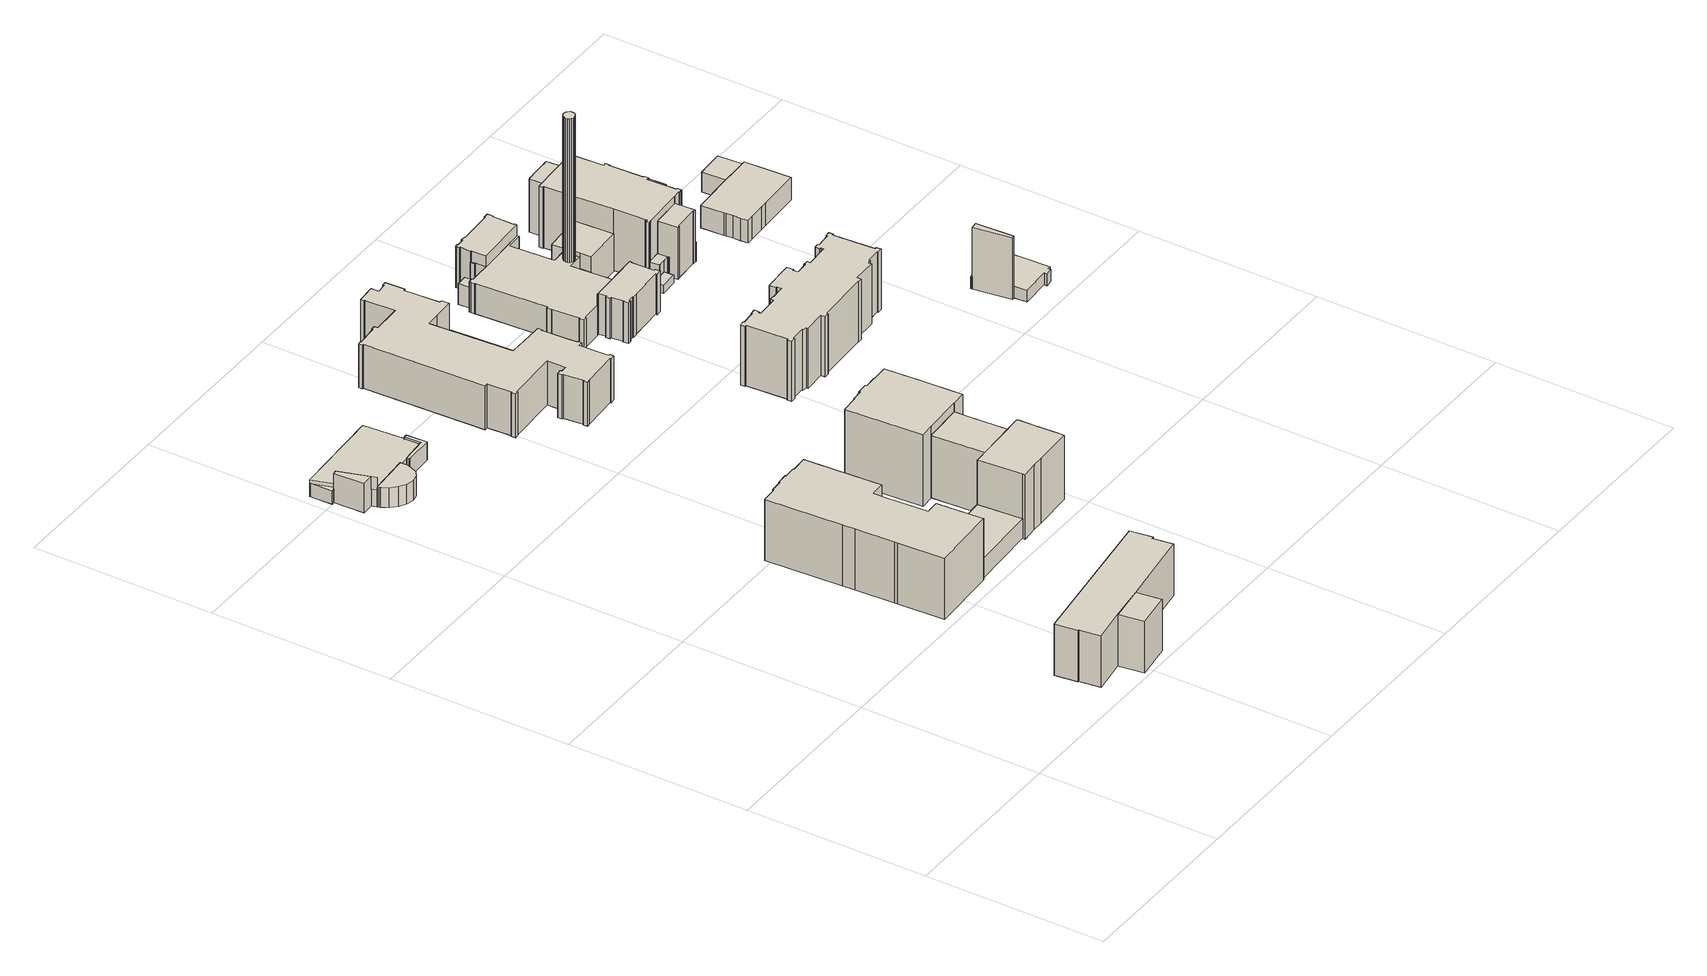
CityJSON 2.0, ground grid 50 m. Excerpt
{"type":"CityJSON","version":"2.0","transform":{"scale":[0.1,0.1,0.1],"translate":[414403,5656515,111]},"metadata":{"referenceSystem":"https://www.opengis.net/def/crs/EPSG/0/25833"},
"CityObjects":{
"building1":{"type":"Building","attributes":{"name":"Amt für Schulen","Gemeindeschluessel":14612000,"Geometrietyp2DReferenz":"3000","function":"31001_3010","roofType":"9999"},"children":["building1-1","building1-2"]},
"building1-1":{"type":"BuildingPart","attributes":{"Dachtyp_tdc":"tdcPolyFlatRoof","Dachneigung":0,"QualitaetDacherkennung":85,"Geometrietyp2DReferenz":"3000","measuredHeight":14.85,"roofType":"1000"},"parents":["building1"],"geometry":[{"type":"Solid","lod":"1","boundaries":[[[[0,1,2,3,4,5,6,7,8,9]],[[10,11,12,13,14,15,16,17,18,19]],[[9,11,10,0]],[[8,12,11,9]],[[7,13,12,8]],[[6,14,13,7]],[[5,15,14,6]],[[4,16,15,5]],[[3,17,16,4]],[[2,18,17,3]],[[1,19,18,2]],[[0,10,19,1]]]]}]},
"building1-2":{"type":"BuildingPart","attributes":{"Dachtyp_tdc":"tdcPolyFlatRoof","Dachneigung":0,"QualitaetDacherkennung":78,"Geometrietyp2DReferenz":"3000","measuredHeight":14.9,"roofType":"1000"},"parents":["building1"],"geometry":[{"type":"Solid","lod":"1","boundaries":[[[[1,0,20,21]],[[19,22,23,10]],[[21,22,19,1]],[[20,23,22,21]],[[0,10,23,20]],[[1,19,10,0]]]]}]},
"building2":{"type":"Building","attributes":{"name":"Universitätsklinikum Carl Gustav Carus Dresden","Dachtyp_tdc":"tdcFreeFormRoof","Gemeindeschluessel":14612000,"Dachneigung":1.5,"QualitaetDacherkennung":22,"Geometrietyp2DReferenz":"3000","measuredHeight":20.59,"function":"31001_3051","roofType":"5000"},"geometry":[{"type":"Solid","lod":"1","boundaries":[[[[24,25,26,27,28,29,30,31,32,33,34,35,36,37,38,39,40,41,42,43,44,45,46]],[[47,48,49,50,51,52,53,54,55,56,57,58,59,60,61,62,63,64,65,66,67,68,69]],[[46,48,47,24]],[[45,49,48,46]],[[44,50,49,45]],[[43,51,50,44]],[[42,52,51,43]],[[41,53,52,42]],[[40,54,53,41]],[[39,55,54,40]],[[38,56,55,39]],[[37,57,56,38]],[[36,58,57,37]],[[35,59,58,36]],[[34,60,59,35]],[[33,61,60,34]],[[32,62,61,33]],[[31,63,62,32]],[[30,64,63,31]],[[29,65,64,30]],[[28,66,65,29]],[[27,67,66,28]],[[26,68,67,27]],[[25,69,68,26]],[[24,47,69,25]]]]}]},
"building3":{"type":"Building","attributes":{"name":"Universitätsklinikum Carl Gustav Carus Dresden","Gemeindeschluessel":14612000,"Geometrietyp2DReferenz":"3000","function":"31001_3051","roofType":"9999"},"children":["building3-1","building3-2","building3-3","building3-4","building3-5"]},
"building3-1":{"type":"BuildingPart","attributes":{"Dachtyp_tdc":"tdcPolyFlatRoof","Dachneigung":0,"QualitaetDacherkennung":30,"Geometrietyp2DReferenz":"3000","measuredHeight":5.28,"roofType":"1000"},"parents":["building3"],"geometry":[{"type":"Solid","lod":"1","boundaries":[[[[70,71,72,73,74,75,76]],[[77,78,79,80,81,82,83]],[[76,78,77,70]],[[75,79,78,76]],[[74,80,79,75]],[[73,81,80,74]],[[72,82,81,73]],[[71,83,82,72]],[[70,77,83,71]]]]}]},
"building3-2":{"type":"BuildingPart","attributes":{"Dachtyp_tdc":"tdcGableRoof","Dachneigung":45.27,"QualitaetDacherkennung":12,"Geometrietyp2DReferenz":"3000","measuredHeight":9.12,"roofType":"3100"},"parents":["building3"],"geometry":[{"type":"Solid","lod":"1","boundaries":[[[[84,85,86,87,88,89,90]],[[91,81,80,79,92,93,94]],[[90,81,91,84]],[[89,80,81,90]],[[88,79,80,89]],[[87,92,79,88]],[[86,93,92,87]],[[85,94,93,86]],[[84,91,94,85]]]]}]},
"building3-3":{"type":"BuildingPart","attributes":{"Dachtyp_tdc":"tdcPolyFlatRoof","Dachneigung":0,"QualitaetDacherkennung":29,"Geometrietyp2DReferenz":"3000","measuredHeight":3.87,"roofType":"1000"},"parents":["building3"],"geometry":[{"type":"Solid","lod":"1","boundaries":[[[[95,96,97,98]],[[99,94,100,101]],[[98,94,99,95]],[[97,100,94,98]],[[96,101,100,97]],[[95,99,101,96]]]]}]},
"building3-4":{"type":"BuildingPart","attributes":{"Dachtyp_tdc":"tdcPolyFlatRoof","Dachneigung":0,"QualitaetDacherkennung":91,"Geometrietyp2DReferenz":"3000","measuredHeight":8.49,"roofType":"1000"},"parents":["building3"],"geometry":[{"type":"Solid","lod":"1","boundaries":[[[[102,103,104,105,106]],[[107,108,101,100,93]],[[106,107,93,102]],[[105,108,107,106]],[[104,101,108,105]],[[103,100,101,104]],[[102,93,100,103]]]]}]},
"building3-5":{"type":"BuildingPart","attributes":{"Dachtyp_tdc":"tdcPolyFlatRoof","Dachneigung":0,"QualitaetDacherkennung":34,"Geometrietyp2DReferenz":"3000","measuredHeight":5.68,"roofType":"1000"},"parents":["building3"],"geometry":[{"type":"Solid","lod":"1","boundaries":[[[[109,110,111,112,113,114,115,116,117,118,119,120]],[[121,122,123,124,125,126,93,92,127,128,129,130]],[[120,122,121,109]],[[119,123,122,120]],[[118,124,123,119]],[[117,125,124,118]],[[116,126,125,117]],[[115,93,126,116]],[[114,92,93,115]],[[113,127,92,114]],[[112,128,127,113]],[[111,129,128,112]],[[110,130,129,111]],[[109,121,130,110]]]]}]},
"building4":{"type":"Building","attributes":{"name":"Universitätsklinikum Carl Gustav Carus Dresden","Dachtyp_tdc":"tdcPolyFlatRoof","Gemeindeschluessel":14612000,"Dachneigung":0,"QualitaetDacherkennung":75,"Geometrietyp2DReferenz":"3000","measuredHeight":5.62,"function":"31001_3051","roofType":"1000"},"geometry":[{"type":"Solid","lod":"1","boundaries":[[[[131,132,133,134,135]],[[136,137,138,139,140]],[[135,137,136,131]],[[134,138,137,135]],[[133,139,138,134]],[[132,140,139,133]],[[131,136,140,132]]]]}]},
"building5":{"type":"Building","attributes":{"name":"Universitätsklinikum Carl Gustav Carus Dresden","Gemeindeschluessel":14612000,"Geometrietyp2DReferenz":"3000","function":"31001_3051","roofType":"9999"},"children":["building5-1","building5-2","building5-3"]},
"building5-1":{"type":"BuildingPart","attributes":{"Dachtyp_tdc":"tdcHipRoof","Dachneigung":49.66,"QualitaetDacherkennung":72,"Geometrietyp2DReferenz":"3000","measuredHeight":22.41,"roofType":"3200"},"parents":["building5"],"geometry":[{"type":"Solid","lod":"1","boundaries":[[[[141,142,143,144,145,146,147,148,149,150,151,152,153,154,155]],[[156,157,158,159,160,161,162,163,164,165,166,167,168,169,170]],[[155,156,170,141]],[[154,157,156,155]],[[153,158,157,154]],[[152,159,158,153]],[[151,160,159,152]],[[150,161,160,151]],[[149,162,161,150]],[[148,163,162,149]],[[147,164,163,148]],[[146,165,164,147]],[[145,166,165,146]],[[144,167,166,145]],[[143,168,167,144]],[[142,169,168,143]],[[141,170,169,142]]]]}]},
"building5-2":{"type":"BuildingPart","attributes":{"Dachtyp_tdc":"tdcGableRoof","Dachneigung":48.52,"QualitaetDacherkennung":73,"Geometrietyp2DReferenz":"3000","measuredHeight":21.31,"roofType":"3100"},"parents":["building5"],"geometry":[{"type":"Solid","lod":"1","boundaries":[[[[171,172,173,174,175,176,177]],[[178,179,180,156,170,181,182]],[[177,179,178,171]],[[176,180,179,177]],[[175,156,180,176]],[[174,170,156,175]],[[173,181,170,174]],[[172,182,181,173]],[[171,178,182,172]]]]}]},
"building5-3":{"type":"BuildingPart","attributes":{"Dachtyp_tdc":"tdcHipRoof","Dachneigung":36.15,"QualitaetDacherkennung":71,"Geometrietyp2DReferenz":"3000","measuredHeight":24.5,"roofType":"3200"},"parents":["building5"],"geometry":[{"type":"Solid","lod":"1","boundaries":[[[[183,184,185,186,187,188,189,190,191,192,193,194,195,196,197,198,199]],[[200,178,182,181,201,202,203,204,205,206,207,208,209,210,211,212,213]],[[199,178,200,183]],[[198,182,178,199]],[[197,181,182,198]],[[196,201,181,197]],[[195,202,201,196]],[[194,203,202,195]],[[193,204,203,194]],[[192,205,204,193]],[[191,206,205,192]],[[190,207,206,191]],[[189,208,207,190]],[[188,209,208,189]],[[187,210,209,188]],[[186,211,210,187]],[[185,212,211,186]],[[184,213,212,185]],[[183,200,213,184]]]]}]},
"building6":{"type":"Building","attributes":{"name":"Universitätsklinikum Carl Gustav Carus Dresden","Dachtyp_tdc":"tdcFreeFormRoof","Gemeindeschluessel":14612000,"Dachneigung":10.01,"QualitaetDacherkennung":11,"Geometrietyp2DReferenz":"3000","measuredHeight":15.69,"function":"31001_3051","roofType":"5000"},"geometry":[{"type":"Solid","lod":"1","boundaries":[[[[214,215,216,217,218,219,220,221,222,223,224,225,226,227,228,229,230,231,232,233,234,235,236,237,238,239,240,241,242,243,244,245,246,247,248,249,250,251,252,253,254,255,256,257,258,259,260,261,262,263,264,265,266,267,268,269,270,271,272,273,274]],[[275,276,277,278,279,280,281,282,283,284,285,286,287,288,289,290,291,292,293,294,295,296,297,298,299,300,301,302,303,304,305,306,307,308,309,310,311,312,313,314,315,316,317,318,319,320,321,322,323,324,325,326,327,328,329,330,331,332,333,334,335]],[[274,276,275,214]],[[273,277,276,274]],[[272,278,277,273]],[[271,279,278,272]],[[270,280,279,271]],[[269,281,280,270]],[[268,282,281,269]],[[267,283,282,268]],[[266,284,283,267]],[[265,285,284,266]],[[264,286,285,265]],[[263,287,286,264]],[[262,288,287,263]],[[261,289,288,262]],[[260,290,289,261]],[[259,291,290,260]],[[258,292,291,259]],[[257,293,292,258]],[[256,294,293,257]],[[255,295,294,256]],[[254,296,295,255]],[[253,297,296,254]],[[252,298,297,253]],[[251,299,298,252]],[[250,300,299,251]],[[249,301,300,250]],[[248,302,301,249]],[[247,303,302,248]],[[246,304,303,247]],[[245,305,304,246]],[[244,306,305,245]],[[243,307,306,244]],[[242,308,307,243]],[[241,309,308,242]],[[240,310,309,241]],[[239,311,310,240]],[[238,312,311,239]],[[237,313,312,238]],[[236,314,313,237]],[[235,315,314,236]],[[234,316,315,235]],[[233,317,316,234]],[[232,318,317,233]],[[231,319,318,232]],[[230,320,319,231]],[[229,321,320,230]],[[228,322,321,229]],[[227,323,322,228]],[[226,324,323,227]],[[225,325,324,226]],[[224,326,325,225]],[[223,327,326,224]],[[222,328,327,223]],[[221,329,328,222]],[[220,330,329,221]],[[219,331,330,220]],[[218,332,331,219]],[[217,333,332,218]],[[216,334,333,217]],[[215,335,334,216]],[[214,275,335,215]]]]}]},
"building7":{"type":"Building","attributes":{"name":"Universitätsklinikum Carl Gustav Carus Dresden","Dachtyp_tdc":"tdcPolyFlatRoof","Gemeindeschluessel":14612000,"Dachneigung":4.24,"QualitaetDacherkennung":76,"Geometrietyp2DReferenz":"3000","measuredHeight":5.25,"function":"31001_3051","roofType":"2100"},"geometry":[{"type":"Solid","lod":"1","boundaries":[[[[336,337,338,339]],[[340,341,342,343]],[[339,341,340,336]],[[338,342,341,339]],[[337,343,342,338]],[[336,340,343,337]]]]}]},
"building8":{"type":"Building","attributes":{"name":"Universitätsklinikum Carl Gustav Carus Dresden","Dachtyp_tdc":"tdcPolyFlatRoof","Gemeindeschluessel":14612000,"Dachneigung":0,"QualitaetDacherkennung":100,"Geometrietyp2DReferenz":"3000","measuredHeight":6,"function":"31001_3051","roofType":"1000"},"geometry":[{"type":"Solid","lod":"1","boundaries":[[[[344,345,346,347,348,349]],[[350,351,352,353,354,355]],[[349,351,350,344]],[[348,352,351,349]],[[347,353,352,348]],[[346,354,353,347]],[[345,355,354,346]],[[344,350,355,345]]]]}]},
"building9":{"type":"Building","attributes":{"name":"Universitätsklinikum Carl Gustav Carus Dresden","Gemeindeschluessel":14612000,"QualitaetDacherkennung":100,"Geometrietyp2DReferenz":"3000","function":"31001_3051","roofType":"9999"},"children":["building9-1","building9-2","building9-3"]},
"building9-1":{"type":"BuildingPart","attributes":{"Dachtyp_tdc":"tdcHipRoof","Dachneigung":43.38,"QualitaetDacherkennung":100,"Geometrietyp2DReferenz":"3000","measuredHeight":13.9,"roofType":"3200"},"parents":["building9"],"geometry":[{"type":"Solid","lod":"1","boundaries":[[[[356,357,358,359,360,361,362,363,364,365,366,367,368,369,370,371,372,373,374,375,376,377,378,379,380,381,382,383]],[[384,385,386,387,388,389,390,391,392,393,394,395,396,397,398,399,400,401,402,403,404,405,406,407,408,409,410,411]],[[383,385,384,356]],[[382,386,385,383]],[[381,387,386,382]],[[380,388,387,381]],[[379,389,388,380]],[[378,390,389,379]],[[377,391,390,378]],[[376,392,391,377]],[[375,393,392,376]],[[374,394,393,375]],[[373,395,394,374]],[[372,396,395,373]],[[371,397,396,372]],[[370,398,397,371]],[[369,399,398,370]],[[368,400,399,369]],[[367,401,400,368]],[[366,402,401,367]],[[365,403,402,366]],[[364,404,403,365]],[[363,405,404,364]],[[362,406,405,363]],[[361,407,406,362]],[[360,408,407,361]],[[359,409,408,360]],[[358,410,409,359]],[[357,411,410,358]],[[356,384,411,357]]]]}]},
"building9-2":{"type":"BuildingPart","attributes":{"Dachtyp_tdc":"tdcHipRoof","Dachneigung":43.38,"QualitaetDacherkennung":100,"Geometrietyp2DReferenz":"3000","measuredHeight":13.96,"roofType":"3200"},"parents":["building9"],"geometry":[{"type":"Solid","lod":"1","boundaries":[[[[412,413,414,415,416,417,418,419,420,421,422,423,424,425,426,427,428,429,430,431,432,433,434]],[[435,436,437,438,439,440,441,442,443,444,445,446,447,448,449,450,451,452,453,454,455,456,457]],[[434,436,435,412]],[[433,437,436,434]],[[432,438,437,433]],[[431,439,438,432]],[[430,440,439,431]],[[429,441,440,430]],[[428,442,441,429]],[[427,443,442,428]],[[426,444,443,427]],[[425,445,444,426]],[[424,446,445,425]],[[423,447,446,424]],[[422,448,447,423]],[[421,449,448,422]],[[420,450,449,421]],[[419,451,450,420]],[[418,452,451,419]],[[417,453,452,418]],[[416,454,453,417]],[[415,455,454,416]],[[414,456,455,415]],[[413,457,456,414]],[[412,435,457,413]]]]}]},
"building9-3":{"type":"BuildingPart","attributes":{"Dachtyp_tdc":"tdcHipRoof","Dachneigung":31.12,"QualitaetDacherkennung":100,"Geometrietyp2DReferenz":"3000","measuredHeight":12.82,"roofType":"3200"},"parents":["building9"],"geometry":[{"type":"Solid","lod":"1","boundaries":[[[[458,459,460,461,462,463,464,465,466,467,468,469,470,471,472,473,474,475,476,477,478,479,480,481,482,483,484,485,486,487,488,489,490,491,492,493,494,495,496,497,498]],[[499,500,501,502,503,504,505,506,507,508,509,510,511,512,513,514,515,516,517,518,519,520,521,522,523,524,525,526,527,528,529,530,531,532,533,452,451,450,534,449,535]],[[498,500,499,458]],[[497,501,500,498]],[[496,502,501,497]],[[495,503,502,496]],[[494,504,503,495]],[[493,505,504,494]],[[492,506,505,493]],[[491,507,506,492]],[[490,508,507,491]],[[489,509,508,490]],[[488,510,509,489]],[[487,511,510,488]],[[486,512,511,487]],[[485,513,512,486]],[[484,514,513,485]],[[483,515,514,484]],[[482,516,515,483]],[[481,517,516,482]],[[480,518,517,481]],[[479,519,518,480]],[[478,520,519,479]],[[477,521,520,478]],[[476,522,521,477]],[[475,523,522,476]],[[474,524,523,475]],[[473,525,524,474]],[[472,526,525,473]],[[471,527,526,472]],[[470,528,527,471]],[[469,529,528,470]],[[468,530,529,469]],[[467,531,530,468]],[[466,532,531,467]],[[465,533,532,466]],[[464,452,533,465]],[[463,451,452,464]],[[462,450,451,463]],[[461,534,450,462]],[[460,449,534,461]],[[459,535,449,460]],[[458,499,535,459]]]]}]},
"building10":{"type":"Building","attributes":{"name":"Universitätsklinikum Carl Gustav Carus Dresden","Dachtyp_tdc":"tdcFreeFormRoof","Gemeindeschluessel":14612000,"Dachneigung":23.61,"QualitaetDacherkennung":19,"Geometrietyp2DReferenz":"3000","measuredHeight":21.51,"function":"31001_3051","roofType":"5000"},"geometry":[{"type":"Solid","lod":"1","boundaries":[[[[536,537,538,539,540,541,542,543,544,545,546,547,548,549,550,551,552,553,554,555,556,557,558,559,560,561,562,563,564,565,566,567,568,569,570,571,572,573,574,575,576,577,578,579,580,581,582,583,584,585,586,587,588,589,590,591,592,593,594,595,596,597,598,599]],[[600,601,602,603,604,605,606,607,608,609,610,611,612,613,614,615,616,617,618,619,620,621,622,623,624,625,626,627,628,629,630,631,632,633,634,635,636,637,638,639,640,641,642,643,644,645,646,647,648,649,650,651,652,653,654,655,656,657,658,659,660,661,662,663]],[[599,601,600,536]],[[598,602,601,599]],[[597,603,602,598]],[[596,604,603,597]],[[595,605,604,596]],[[594,606,605,595]],[[593,607,606,594]],[[592,608,607,593]],[[591,609,608,592]],[[590,610,609,591]],[[589,611,610,590]],[[588,612,611,589]],[[587,613,612,588]],[[586,614,613,587]],[[585,615,614,586]],[[584,616,615,585]],[[583,617,616,584]],[[582,618,617,583]],[[581,619,618,582]],[[580,620,619,581]],[[579,621,620,580]],[[578,622,621,579]],[[577,623,622,578]],[[576,624,623,577]],[[575,625,624,576]],[[574,626,625,575]],[[573,627,626,574]],[[572,628,627,573]],[[571,629,628,572]],[[570,630,629,571]],[[569,631,630,570]],[[568,632,631,569]],[[567,633,632,568]],[[566,634,633,567]],[[565,635,634,566]],[[564,636,635,565]],[[563,637,636,564]],[[562,638,637,563]],[[561,639,638,562]],[[560,640,639,561]],[[559,641,640,560]],[[558,642,641,559]],[[557,643,642,558]],[[556,644,643,557]],[[555,645,644,556]],[[554,646,645,555]],[[553,647,646,554]],[[552,648,647,553]],[[551,649,648,552]],[[550,650,649,551]],[[549,651,650,550]],[[548,652,651,549]],[[547,653,652,548]],[[546,654,653,547]],[[545,655,654,546]],[[544,656,655,545]],[[543,657,656,544]],[[542,658,657,543]],[[541,659,658,542]],[[540,660,659,541]],[[539,661,660,540]],[[538,662,661,539]],[[537,663,662,538]],[[536,600,663,537]]]]}]},
"building11":{"type":"Building","attributes":{"name":"Universitätsklinikum Carl Gustav Carus Dresden","Gemeindeschluessel":14612000,"QualitaetDacherkennung":100,"Geometrietyp2DReferenz":"3000","function":"31001_3051","roofType":"9999"},"children":["building11-1","building11-2"]},
"building11-1":{"type":"BuildingPart","attributes":{"Dachtyp_tdc":"tdcLeanToRoof","Dachneigung":0,"QualitaetDacherkennung":100,"Geometrietyp2DReferenz":"3000","measuredHeight":5.08,"roofType":"2100"},"parents":["building11"],"geometry":[{"type":"Solid","lod":"1","boundaries":[[[[664,665,666,667]],[[668,669,670,671]],[[667,669,668,664]],[[666,670,669,667]],[[665,671,670,666]],[[664,668,671,665]]]]}]},
"building11-2":{"type":"BuildingPart","attributes":{"Dachtyp_tdc":"tdcPolyFlatRoof","Dachneigung":0,"QualitaetDacherkennung":100,"Geometrietyp2DReferenz":"3000","measuredHeight":44.06,"roofType":"1000"},"parents":["building11"],"geometry":[{"type":"Solid","lod":"1","boundaries":[[[[672,673,674,675,676,677,678,679,680,681,682,683,684,685,686,687,688,689]],[[690,691,692,693,694,695,696,697,698,699,700,701,702,703,704,705,706,707]],[[689,691,690,672]],[[688,692,691,689]],[[687,693,692,688]],[[686,694,693,687]],[[685,695,694,686]],[[684,696,695,685]],[[683,697,696,684]],[[682,698,697,683]],[[681,699,698,682]],[[680,700,699,681]],[[679,701,700,680]],[[678,702,701,679]],[[677,703,702,678]],[[676,704,703,677]],[[675,705,704,676]],[[674,706,705,675]],[[673,707,706,674]],[[672,690,707,673]]]]}]},
"building12":{"type":"Building","attributes":{"name":"Universitätsklinikum Carl Gustav Carus Dresden","Dachtyp_tdc":"tdcGableRoof","Gemeindeschluessel":14612000,"Dachneigung":14.07,"QualitaetDacherkennung":100,"Geometrietyp2DReferenz":"3000","measuredHeight":11.62,"function":"31001_3051","roofType":"3100"},"geometry":[{"type":"Solid","lod":"1","boundaries":[[[[708,709,710,711,712,713,714,715]],[[716,717,718,719,720,721,722,723]],[[715,717,716,708]],[[714,718,717,715]],[[713,719,718,714]],[[712,720,719,713]],[[711,721,720,712]],[[710,722,721,711]],[[709,723,722,710]],[[708,716,723,709]]]]}]},
"building13":{"type":"Building","attributes":{"name":"Universitätsklinikum Carl Gustav Carus Dresden","Dachtyp_tdc":"tdcPolyFlatRoof","Gemeindeschluessel":14612000,"Dachneigung":0,"QualitaetDacherkennung":100,"Geometrietyp2DReferenz":"3000","measuredHeight":2.39,"function":"31001_3051","roofType":"1000"},"geometry":[{"type":"Solid","lod":"1","boundaries":[[[[724,725,726,727,728,729,730,731,732,733]],[[734,735,736,737,738,739,740,741,742,743]],[[733,735,734,724]],[[732,736,735,733]],[[731,737,736,732]],[[730,738,737,731]],[[729,739,738,730]],[[728,740,739,729]],[[727,741,740,728]],[[726,742,741,727]],[[725,743,742,726]],[[724,734,743,725]]]]}]},
"building14":{"type":"Building","attributes":{"name":"Universitätsklinikum Carl Gustav Carus Dresden","Gemeindeschluessel":14612000,"QualitaetDacherkennung":100,"Geometrietyp2DReferenz":"3000","function":"31001_3051","roofType":"9999"},"children":["building14-1","building14-2","building14-3","building14-4","building14-5"]},
"building14-1":{"type":"BuildingPart","attributes":{"Dachtyp_tdc":"tdcHipAndGableRoof","Dachneigung":49.41,"QualitaetDacherkennung":100,"Geometrietyp2DReferenz":"3000","measuredHeight":17.63,"roofType":"5000"},"parents":["building14"],"geometry":[{"type":"Solid","lod":"1","boundaries":[[[[744,745,746,747,748,749,750,751,752,753]],[[754,755,756,757,758,759,760,761,762,763]],[[753,755,754,744]],[[752,756,755,753]],[[751,757,756,752]],[[750,758,757,751]],[[749,759,758,750]],[[748,760,759,749]],[[747,761,760,748]],[[746,762,761,747]],[[745,763,762,746]],[[744,754,763,745]]]]}]},
"building14-2":{"type":"BuildingPart","attributes":{"Dachtyp_tdc":"tdcHipRoof","Dachneigung":34.63,"QualitaetDacherkennung":100,"Geometrietyp2DReferenz":"3000","measuredHeight":20.46,"roofType":"3200"},"parents":["building14"],"geometry":[{"type":"Solid","lod":"1","boundaries":[[[[764,765,766,767,768,769,770,771,772,773,774,775,776,777,778,779,780,781,782,783,784,785,786,787,788,789,790,791,792,793,794,795,796,797,798,799]],[[800,801,802,803,804,805,806,807,808,809,810,811,812,813,814,815,816,817,818,819,820,821,822,823,824,825,826,827,828,829,830,831,832,833,834,835]],[[798,801,800,799]],[[797,802,801,798]],[[796,803,802,797]],[[795,804,803,796]],[[794,805,804,795]],[[793,806,805,794]],[[792,807,806,793]],[[791,808,807,792]],[[790,809,808,791]],[[789,810,809,790]],[[788,811,810,789]],[[787,812,811,788]],[[786,813,812,787]],[[785,814,813,786]],[[784,815,814,785]],[[783,816,815,784]],[[782,817,816,783]],[[781,818,817,782]],[[780,819,818,781]],[[779,820,819,780]],[[778,821,820,779]],[[777,822,821,778]],[[776,823,822,777]],[[775,824,823,776]],[[774,825,824,775]],[[773,826,825,774]],[[772,827,826,773]],[[771,828,827,772]],[[770,829,828,771]],[[769,830,829,770]],[[768,831,830,769]],[[767,832,831,768]],[[766,833,832,767]],[[765,834,833,766]],[[764,835,834,765]],[[799,800,835,764]]]]}]},
"building14-3":{"type":"BuildingPart","attributes":{"Dachtyp_tdc":"tdcHipAndGableRoof","Dachneigung":49.03,"QualitaetDacherkennung":100,"Geometrietyp2DReferenz":"3000","measuredHeight":17.3,"roofType":"5000"},"parents":["building14"],"geometry":[{"type":"Solid","lod":"1","boundaries":[[[[836,837,838,839,840,841,842,843]],[[844,845,846,847,848,849,850,851]],[[843,845,844,836]],[[842,846,845,843]],[[841,847,846,842]],[[840,848,847,841]],[[839,849,848,840]],[[838,850,849,839]],[[837,851,850,838]],[[836,844,851,837]]]]}]},
"building14-4":{"type":"BuildingPart","attributes":{"Dachtyp_tdc":"tdcLeanToRoof","Dachneigung":0,"QualitaetDacherkennung":100,"Geometrietyp2DReferenz":"3000","measuredHeight":5.61,"roofType":"2100"},"parents":["building14"],"geometry":[{"type":"Solid","lod":"1","boundaries":[[[[852,853,854,855,856,857,858,859,860,861]],[[862,863,864,865,866,736,867,735,868,869]],[[861,863,862,852]],[[860,864,863,861]],[[859,865,864,860]],[[858,866,865,859]],[[857,736,866,858]],[[856,867,736,857]],[[855,735,867,856]],[[854,868,735,855]],[[853,869,868,854]],[[852,862,869,853]]]]}]},
"building14-5":{"type":"BuildingPart","attributes":{"Dachtyp_tdc":"tdcLeanToRoof","Dachneigung":0,"QualitaetDacherkennung":100,"Geometrietyp2DReferenz":"3000","measuredHeight":5.68,"roofType":"2100"},"parents":["building14"],"geometry":[{"type":"Solid","lod":"1","boundaries":[[[[870,871,872,873,874,875]],[[851,876,877,878,879,844]],[[875,876,851,870]],[[874,877,876,875]],[[873,878,877,874]],[[872,879,878,873]],[[871,844,879,872]],[[870,851,844,871]]]]}]},
"building15":{"type":"Building","attributes":{"name":"Universitätsklinikum Carl Gustav Carus Dresden","Gemeindeschluessel":14612000,"Geometrietyp2DReferenz":"3000","function":"31001_9998","roofType":"9999"},"children":["building15-1","building15-2","building15-3"]},
"building15-1":{"type":"BuildingPart","attributes":{"Dachtyp_tdc":"tdcPolyFlatRoof","Dachneigung":38.11,"QualitaetDacherkennung":26,"Geometrietyp2DReferenz":"3000","measuredHeight":3.98,"roofType":"2100"},"parents":["building15"],"geometry":[{"type":"Solid","lod":"1","boundaries":[[[[880,881,882,883]],[[884,885,886,887]],[[883,885,884,880]],[[882,886,885,883]],[[881,887,886,882]],[[880,884,887,881]]]]}]},
"building15-2":{"type":"BuildingPart","attributes":{"Dachtyp_tdc":"tdcPolyFlatRoof","Dachneigung":0,"QualitaetDacherkennung":1,"Geometrietyp2DReferenz":"3000","measuredHeight":3.41,"roofType":"1000"},"parents":["building15"],"geometry":[{"type":"Solid","lod":"1","boundaries":[[[[888,889,890,891,892,893,894,895,896,897]],[[898,899,900,901,902,903,904,905,885,906]],[[897,899,898,888]],[[896,900,899,897]],[[895,901,900,896]],[[894,902,901,895]],[[893,903,902,894]],[[892,904,903,893]],[[891,905,904,892]],[[890,885,905,891]],[[889,906,885,890]],[[888,898,906,889]]]]}]},
"building15-3":{"type":"BuildingPart","attributes":{"Dachtyp_tdc":"tdcFreeFormRoof","Dachneigung":72.44,"QualitaetDacherkennung":10,"Geometrietyp2DReferenz":"3000","measuredHeight":19.26,"roofType":"5000"},"parents":["building15"],"geometry":[{"type":"Solid","lod":"1","boundaries":[[[[907,908,909,910]],[[904,911,886,905]],[[910,911,904,907]],[[909,886,911,910]],[[908,905,886,909]],[[907,904,905,908]]]]}]},
"building16":{"type":"Building","attributes":{"name":"Universitätsklinikum Carl Gustav Carus Dresden","Dachtyp_tdc":"tdcHipRoof","Gemeindeschluessel":14612000,"Dachneigung":36.38,"QualitaetDacherkennung":94,"Geometrietyp2DReferenz":"3000","measuredHeight":5.93,"function":"31001_3051","roofType":"3200"},"geometry":[{"type":"Solid","lod":"1","boundaries":[[[[912,913,914,915]],[[916,917,918,919]],[[915,917,916,912]],[[914,918,917,915]],[[913,919,918,914]],[[912,916,919,913]]]]}]},
"building17":{"type":"Building","attributes":{"name":"Universitätsklinikum Carl Gustav Carus Dresden","Gemeindeschluessel":14612000,"Geometrietyp2DReferenz":"3000","function":"31001_3051","roofType":"9999"},"children":["building17-1","building17-2"]},
"building17-1":{"type":"BuildingPart","attributes":{"Dachtyp_tdc":"tdcGableRoof","Dachneigung":10.01,"QualitaetDacherkennung":84,"Geometrietyp2DReferenz":"3000","measuredHeight":7.1,"roofType":"3100"},"parents":["building17"],"geometry":[{"type":"Solid","lod":"1","boundaries":[[[[920,921,922,923,924,925,926,927,928,929,930,931,932,933]],[[934,935,936,937,938,939,940,941,942,943,944,945,946,947]],[[932,935,934,933]],[[931,936,935,932]],[[930,937,936,931]],[[929,938,937,930]],[[928,939,938,929]],[[927,940,939,928]],[[926,941,940,927]],[[925,942,941,926]],[[924,943,942,925]],[[923,944,943,924]],[[922,945,944,923]],[[921,946,945,922]],[[920,947,946,921]],[[933,934,947,920]]]]}]},
"building17-2":{"type":"BuildingPart","attributes":{"Dachtyp_tdc":"tdcGableRoof","Dachneigung":17.6,"QualitaetDacherkennung":84,"Geometrietyp2DReferenz":"3000","measuredHeight":7.08,"roofType":"3100"},"parents":["building17"],"geometry":[{"type":"Solid","lod":"1","boundaries":[[[[948,949,950,951,952,953,954]],[[955,934,956,957,958,959,935]],[[954,934,955,948]],[[953,956,934,954]],[[952,957,956,953]],[[951,958,957,952]],[[950,959,958,951]],[[949,935,959,950]],[[948,955,935,949]]]]}]}
},
"vertices":[
[461,74,162],[561,88,162],[776,118,162],[768,174,162],[774,174,162],[765,236,162],[349,180,162],[357,118,162],[359,118,162],[367,60,162],[461,74,13],[367,60,13],[359,118,13],[357,118,13],[349,180,13],[765,236,13],[774,174,13],[768,174,13],[776,118,13],[561,88,13],
[471,5,162],[570,19,162],[570,19,13],[471,5,13],
[477,1017,196],[446,1015,196],[446,1012,196],[414,1011,196],[414,1008,196],[369,1005,196],[380,794,196],[382,760,196],[388,653,196],[388,645,196],[395,517,196],[581,527,196],[581,533,196],[573,655,196],[536,653,196],[534,690,196],[529,767,196],[528,802,196],[568,804,196],[556,1016,196],[511,1013,196],[511,1016,196],[477,1014,196],[477,1017,19],[477,1014,19],[511,1016,19],[511,1013,19],[556,1016,19],[568,804,19],[528,802,19],[529,767,19],[534,690,19],[536,653,19],[573,655,19],[581,533,19],[581,527,19],[395,517,19],[388,645,19],[388,653,19],[382,760,19],[380,794,19],[369,1005,19],[414,1008,19],[414,1011,19],[446,1012,19],[446,1015,19],
[204,1894,74],[284,1898,74],[280,1954,74],[271,1953,74],[273,1908,74],[203,1903,74],[203,1896,74],[204,1894,21],[203,1896,21],[203,1903,21],[273,1908,21],[271,1953,21],[280,1954,21],[284,1898,21],
[264,2065,70],[8,2051,70],[59,1894,70],[173,1902,70],[203,1903,70],[273,1908,70],[271,1953,70],[264,2065,21],[173,1902,21],[59,1894,21],[8,2051,21],
[11,1989,60],[18,1990,60],[28,1990,60],[8,2051,60],[11,1989,21],[28,1990,21],[18,1990,21],
[59,1894,106],[28,1990,106],[18,1990,106],[22,1906,106],[54,1908,106],[54,1908,21],[22,1906,21],
[126,1836,78],[146,1840,78],[163,1852,78],[174,1883,78],[173,1895,78],[173,1902,78],[59,1894,78],[61,1889,78],[62,1886,78],[72,1869,78],[88,1852,78],[106,1841,78],[126,1836,21],[106,1841,21],[88,1852,21],[72,1869,21],[62,1886,21],[61,1889,21],[173,1895,21],[174,1883,21],[163,1852,21],[146,1840,21],
[573,655,71],[581,533,71],[780,544,71],[771,666,71],[575,655,71],[573,655,15],[575,655,15],[771,666,15],[780,544,15],[581,533,15],
[812,668,200],[774,666,200],[771,666,200],[780,544,200],[780,538,200],[826,541,200],[857,542,200],[967,548,200],[966,570,200],[964,608,200],[963,620,200],[963,629,200],[961,672,200],[960,676,200],[922,674,200],[922,674,14],[960,676,14],[961,672,14],[963,629,14],[963,620,14],[964,608,14],[966,570,14],[967,548,14],[857,542,14],[826,541,14],[780,538,14],[780,544,14],[771,666,14],[774,666,14],[812,668,14],
[914,821,195],[913,822,195],[804,816,195],[812,668,195],[922,674,195],[920,710,195],[915,789,195],[914,821,14],[915,789,14],[920,710,14],[804,816,14],[913,822,14],
[954,824,221],[953,840,221],[948,939,221],[942,1037,221],[896,1034,221],[895,1036,221],[861,1034,221],[860,1038,221],[830,1036,221],[831,1033,221],[800,1031,221],[800,1029,221],[752,1026,221],[763,813,221],[804,816,221],[913,822,221],[914,821,221],[954,824,14],[763,813,14],[752,1026,14],[800,1029,14],[800,1031,14],[831,1033,14],[830,1036,14],[860,1038,14],[861,1034,14],[895,1036,14],[896,1034,14],[942,1037,14],[948,939,14],[953,840,14],
[654,2270,148],[653,2291,148],[602,2288,148],[602,2278,148],[605,2278,148],[608,2194,148],[526,2191,148],[526,2201,148],[514,2200,148],[514,2197,148],[456,2193,148],[456,2195,148],[447,2194,148],[448,2183,148],[451,2183,148],[463,1849,148],[472,1850,148],[476,1783,148],[473,1783,148],[474,1771,148],[484,1771,148],[484,1773,148],[627,1780,148],[629,1730,148],[611,1729,148],[611,1733,148],[597,1732,148],[598,1719,148],[602,1719,148],[607,1664,148],[604,1664,148],[605,1653,148],[616,1654,148],[615,1654,148],[716,1660,148],[716,1658,148],[730,1659,148],[730,1670,148],[726,1670,148],[725,1687,148],[722,1751,148],[734,1752,148],[734,1763,148],[731,1763,148],[726,1859,148],[729,1859,148],[728,1872,148],[714,1871,148],[619,1871,148],[617,1905,148],[612,1996,148],[606,2098,148],[644,2100,148],[702,2103,148],[701,2124,148],[694,2124,148],[689,2222,148],[694,2223,148],[692,2276,148],[681,2276,148],[681,2272,148],[654,2270,21],[681,2272,21],[681,2276,21],[692,2276,21],[694,2223,21],[689,2222,21],[694,2124,21],[701,2124,21],[702,2103,21],[644,2100,21],[606,2098,21],[612,1996,21],[617,1905,21],[619,1871,21],[714,1871,21],[728,1872,21],[729,1859,21],[726,1859,21],[731,1763,21],[734,1763,21],[734,1752,21],[722,1751,21],[725,1687,21],[726,1670,21],[730,1670,21],[730,1659,21],[716,1658,21],[716,1660,21],[615,1654,21],[616,1654,21],[605,1653,21],[604,1664,21],[607,1664,21],[602,1719,21],[598,1719,21],[597,1732,21],[611,1733,21],[611,1729,21],[629,1730,21],[627,1780,21],[484,1773,21],[484,1771,21],[474,1771,21],[473,1783,21],[476,1783,21],[472,1850,21],[463,1849,21],[451,2183,21],[448,2183,21],[447,2194,21],[456,2195,21],[456,2193,21],[514,2197,21],[514,2200,21],[526,2201,21],[526,2191,21],[608,2194,21],[605,2278,21],[602,2278,21],[602,2288,21],[653,2291,21],
[606,2098,73],[619,1871,73],[714,1871,73],[702,2103,73],[606,2098,24],[702,2103,24],[714,1871,24],[619,1871,24],
[890,2139,84],[888,2179,84],[858,2177,84],[861,2141,84],[862,2141,84],[862,2138,84],[890,2139,24],[862,2138,24],[862,2141,24],[861,2141,24],[858,2177,24],[888,2179,24],
[1087,1838,139],[1087,1840,139],[1086,1843,139],[939,1835,139],[932,1835,139],[932,1834,139],[936,1835,139],[938,1813,139],[934,1812,139],[934,1811,139],[935,1800,139],[939,1800,139],[943,1767,139],[940,1767,139],[942,1753,139],[951,1754,139],[950,1758,139],[968,1759,139],[969,1756,139],[981,1757,139],[981,1759,139],[1078,1764,139],[1078,1760,139],[1093,1761,139],[1093,1764,139],[1092,1775,139],[1088,1775,139],[1085,1838,139],[1087,1838,22],[1085,1838,22],[1088,1775,22],[1092,1775,22],[1093,1764,22],[1093,1761,22],[1078,1760,22],[1078,1764,22],[981,1759,22],[981,1757,22],[969,1756,22],[968,1759,22],[950,1758,22],[951,1754,22],[942,1753,22],[940,1767,22],[943,1767,22],[939,1800,22],[935,1800,22],[934,1811,22],[934,1812,22],[938,1813,22],[936,1835,22],[932,1834,22],[932,1835,22],[939,1835,22],[1086,1843,22],[1087,1840,22],
[924,2221,140],[924,2223,140],[917,2223,140],[917,2220,140],[917,2211,140],[920,2211,140],[919,2181,140],[920,2181,140],[923,2140,140],[1069,2148,140],[1069,2152,140],[1069,2154,140],[1066,2154,140],[1067,2216,140],[1069,2216,140],[1068,2227,140],[1068,2230,140],[1054,2230,140],[1054,2227,140],[958,2223,140],[958,2225,140],[946,2225,140],[946,2221,140],[924,2221,21],[946,2221,21],[946,2225,21],[958,2225,21],[958,2223,21],[1054,2227,21],[1054,2230,21],[1068,2230,21],[1068,2227,21],[1069,2216,21],[1067,2216,21],[1066,2154,21],[1069,2154,21],[1069,2152,21],[1069,2148,21],[923,2140,21],[920,2181,21],[919,2181,21],[920,2211,21],[917,2211,21],[917,2220,21],[917,2223,21],[924,2223,21],
[1024,2139,109],[1069,2142,109],[1069,2148,109],[1023,2145,109],[923,2140,109],[920,2181,109],[919,2181,109],[916,2181,109],[917,2169,109],[920,2170,109],[921,2140,109],[890,2139,109],[862,2138,109],[862,2141,109],[861,2141,109],[849,2141,109],[849,2136,109],[849,2125,109],[851,2125,109],[861,1929,109],[856,1928,109],[857,1915,109],[859,1915,109],[865,1841,109],[862,1841,109],[863,1827,109],[873,1828,109],[873,1831,109],[932,1834,109],[932,1835,109],[1040,1841,109],[1086,1843,109],[1086,1852,109],[1073,1852,109],[1073,1849,109],[1039,1848,109],[1034,1942,109],[1032,1973,109],[1075,1976,109],[1072,2020,109],[1031,2018,109],[1024,2139,21],[1031,2018,21],[1072,2020,21],[1075,1976,21],[1032,1973,21],[1034,1942,21],[1039,1848,21],[1073,1849,21],[1073,1852,21],[1086,1852,21],[1086,1843,21],[1040,1841,21],[932,1835,21],[932,1834,21],[873,1831,21],[873,1828,21],[863,1827,21],[862,1841,21],[865,1841,21],[859,1915,21],[857,1915,21],[856,1928,21],[861,1929,21],[851,2125,21],[849,2125,21],[849,2136,21],[849,2141,21],[861,2141,21],[862,2141,21],[862,2138,21],[890,2139,21],[921,2140,21],[920,2170,21],[917,2169,21],[916,2181,21],[1023,2145,21],[1069,2142,21],
[970,1327,178],[971,1314,178],[985,1315,178],[985,1318,178],[1025,1320,178],[1024,1317,178],[1036,1315,178],[1036,1310,178],[1098,1314,178],[1099,1302,178],[1112,1303,178],[1112,1307,178],[1262,1314,178],[1262,1313,178],[1274,1313,178],[1274,1325,178],[1340,1326,178],[1339,1336,178],[1350,1337,178],[1350,1340,178],[1389,1342,178],[1389,1339,178],[1403,1340,178],[1402,1353,178],[1397,1353,178],[1390,1467,178],[1394,1468,178],[1393,1481,178],[1380,1480,178],[1380,1476,178],[1339,1473,178],[1339,1477,178],[1326,1476,178],[1326,1463,178],[1330,1463,178],[1330,1455,178],[1266,1451,178],[1266,1460,178],[1252,1460,178],[1253,1457,178],[1219,1455,178],[1218,1469,178],[1222,1469,178],[1220,1488,178],[1136,1483,178],[1137,1464,178],[1140,1464,178],[1141,1451,178],[1103,1449,178],[1103,1451,178],[1090,1450,178],[1090,1441,178],[1028,1438,178],[1028,1444,178],[1032,1444,178],[1031,1458,178],[1016,1457,178],[1016,1454,178],[977,1451,178],[977,1454,178],[963,1453,178],[963,1440,178],[967,1440,178],[974,1327,178],[970,1327,4],[974,1327,4],[967,1440,4],[963,1440,4],[963,1453,4],[977,1454,4],[977,1451,4],[1016,1454,4],[1016,1457,4],[1031,1458,4],[1032,1444,4],[1028,1444,4],[1028,1438,4],[1090,1441,4],[1090,1450,4],[1103,1451,4],[1103,1449,4],[1141,1451,4],[1140,1464,4],[1137,1464,4],[1136,1483,4],[1220,1488,4],[1222,1469,4],[1218,1469,4],[1219,1455,4],[1253,1457,4],[1252,1460,4],[1266,1460,4],[1266,1451,4],[1330,1455,4],[1330,1463,4],[1326,1463,4],[1326,1476,4],[1339,1477,4],[1339,1473,4],[1380,1476,4],[1380,1480,4],[1393,1481,4],[1394,1468,4],[1390,1467,4],[1397,1353,4],[1402,1353,4],[1403,1340,4],[1389,1339,4],[1389,1342,4],[1350,1340,4],[1350,1337,4],[1339,1336,4],[1340,1326,4],[1274,1325,4],[1274,1313,4],[1262,1313,4],[1262,1314,4],[1112,1307,4],[1112,1303,4],[1099,1302,4],[1098,1314,4],[1036,1310,4],[1036,1315,4],[1024,1317,4],[1025,1320,4],[985,1318,4],[985,1315,4],[971,1314,4],
[1076,1944,75],[1075,1976,75],[1032,1973,75],[1034,1942,75],[1076,1944,24],[1034,1942,24],[1032,1973,24],[1075,1976,24],
[1069,1987,524],[1070,1993,524],[1069,1998,524],[1066,2002,524],[1062,2006,524],[1057,2007,524],[1052,2007,524],[1047,2006,524],[1043,2002,524],[1041,1998,524],[1040,1993,524],[1041,1987,524],[1043,1983,524],[1047,1980,524],[1052,1978,524],[1057,1978,524],[1062,1980,524],[1066,1983,524],[1069,1987,84],[1066,1983,84],[1062,1980,84],[1057,1978,84],[1052,1978,84],[1047,1980,84],[1043,1983,84],[1041,1987,84],[1040,1993,84],[1041,1998,84],[1043,2002,84],[1047,2006,84],[1052,2007,84],[1057,2007,84],[1062,2006,84],[1066,2002,84],[1069,1998,84],[1070,1993,84],
[1075,1976,120],[1076,1944,120],[1185,1951,120],[1182,2004,120],[1179,2057,120],[1070,2051,120],[1072,2020,120],[1073,1997,120],[1075,1976,11],[1073,1997,11],[1072,2020,11],[1070,2051,11],[1179,2057,11],[1182,2004,11],[1185,1951,11],[1076,1944,11],
[1183,1859,45],[1190,1860,45],[1190,1865,45],[1168,1864,45],[1168,1852,45],[1156,1851,45],[1159,1794,45],[1208,1797,45],[1207,1823,45],[1186,1822,45],[1183,1859,22],[1186,1822,22],[1207,1823,22],[1208,1797,22],[1159,1794,22],[1156,1851,22],[1168,1852,22],[1168,1864,22],[1190,1865,22],[1190,1860,22],
[1205,2201,172],[1208,2153,172],[1290,2157,172],[1287,2205,172],[1279,2205,172],[1279,2204,172],[1267,2204,172],[1222,2202,172],[1222,2201,172],[1211,2201,172],[1205,2201,18],[1211,2201,18],[1222,2201,18],[1222,2202,18],[1267,2204,18],[1279,2204,18],[1279,2205,18],[1287,2205,18],[1290,2157,18],[1208,2153,18],
[1186,1850,191],[1192,1851,191],[1306,1857,191],[1307,1857,191],[1307,1858,191],[1327,1859,191],[1327,1858,191],[1327,1857,191],[1337,1858,191],[1338,1858,191],[1337,1870,191],[1336,1870,191],[1334,1870,191],[1330,1951,191],[1332,1951,191],[1338,1951,191],[1337,1962,191],[1334,1962,191],[1330,2056,191],[1333,2056,191],[1332,2069,191],[1326,2068,191],[1324,2068,191],[1319,2149,191],[1322,2150,191],[1321,2159,191],[1176,2151,191],[1171,2151,191],[1171,2140,191],[1174,2140,191],[1179,2057,191],[1185,1951,191],[1190,1865,191],[1190,1860,191],[1183,1859,191],[1184,1850,191],[1184,1850,14],[1183,1859,14],[1190,1860,14],[1190,1865,14],[1185,1951,14],[1179,2057,14],[1174,2140,14],[1171,2140,14],[1171,2151,14],[1176,2151,14],[1321,2159,14],[1322,2150,14],[1319,2149,14],[1324,2068,14],[1326,2068,14],[1332,2069,14],[1333,2056,14],[1330,2056,14],[1334,1962,14],[1337,1962,14],[1338,1951,14],[1332,1951,14],[1330,1951,14],[1334,1870,14],[1336,1870,14],[1337,1870,14],[1338,1858,14],[1337,1858,14],[1327,1857,14],[1327,1858,14],[1327,1859,14],[1307,1858,14],[1307,1857,14],[1306,1857,14],[1192,1851,14],[1186,1850,14],
[1309,1801,172],[1306,1857,172],[1224,1852,172],[1227,1797,172],[1232,1797,172],[1232,1799,172],[1302,1803,172],[1302,1801,172],[1309,1801,21],[1302,1801,21],[1302,1803,21],[1232,1799,21],[1232,1797,21],[1227,1797,21],[1224,1852,21],[1306,1857,21],
[1192,1851,78],[1186,1850,78],[1184,1850,78],[1186,1822,78],[1188,1822,78],[1207,1823,78],[1223,1824,78],[1224,1821,78],[1226,1821,78],[1224,1852,78],[1192,1851,22],[1224,1852,22],[1226,1821,22],[1224,1821,22],[1223,1824,22],[1188,1822,22],[1184,1850,22],[1186,1850,22],
[1306,1857,78],[1309,1801,78],[1312,1801,78],[1311,1812,78],[1310,1812,78],[1307,1857,78],[1307,1857,21],[1310,1812,21],[1311,1812,21],[1312,1801,21],
[1665,1209,55],[1570,1196,55],[1570,1192,55],[1666,1198,55],[1665,1209,20],[1666,1198,20],[1570,1192,20],[1570,1196,20],
[1706,1059,54],[1699,1200,54],[1666,1198,54],[1588,1193,54],[1593,1089,54],[1595,1053,54],[1677,1058,54],[1677,1049,54],[1697,1052,54],[1697,1059,54],[1706,1059,20],[1697,1059,20],[1697,1052,20],[1677,1049,20],[1677,1058,20],[1595,1053,20],[1593,1089,20],[1588,1193,20],[1699,1200,20],
[1593,1089,198],[1588,1193,198],[1570,1192,198],[1585,1088,198],[1585,1088,20],
[1416,1992,67],[1485,1995,67],[1478,2136,67],[1409,2132,67],[1416,1992,21],[1409,2132,21],[1478,2136,21],[1485,1995,21],
[1456,1867,86],[1435,1866,86],[1438,1803,86],[1439,1798,86],[1440,1779,86],[1441,1758,86],[1442,1738,86],[1461,1739,86],[1506,1741,86],[1526,1742,86],[1646,1748,86],[1643,1813,86],[1640,1876,86],[1524,1871,86],[1524,1871,21],[1640,1876,21],[1643,1813,21],[1646,1748,21],[1526,1742,21],[1506,1741,21],[1461,1739,21],[1442,1738,21],[1441,1758,21],[1440,1779,21],[1439,1798,21],[1438,1803,21],[1435,1866,21],[1456,1867,21],
[1603,1874,79],[1640,1876,79],[1636,1947,79],[1599,1945,79],[1560,1943,79],[1564,1873,79],[1524,1871,79],[1603,1874,21],[1564,1873,21],[1560,1943,21],[1599,1945,21],[1636,1947,21]
]}
